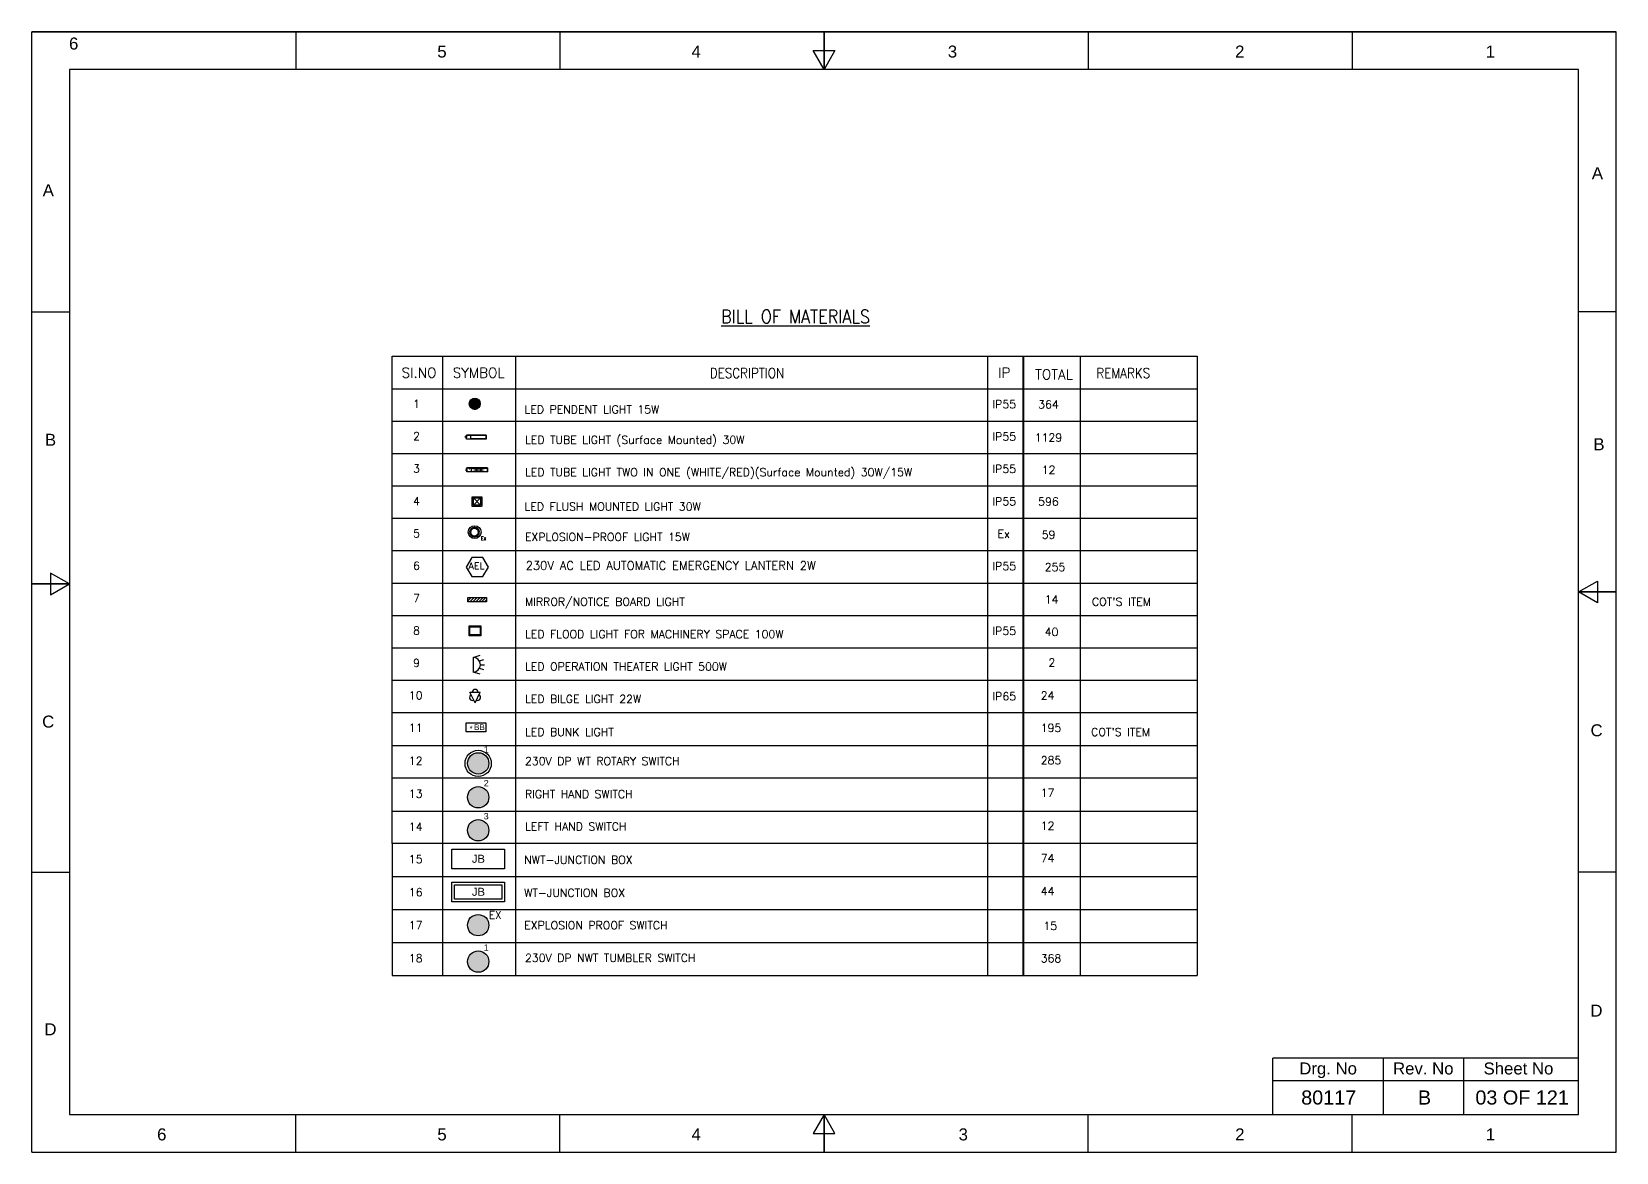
# Model space of a CAD drawing. Header units: inches. Extents: x -3311 to 1429, y -713 to 2436.
# Drawn here: x -2648.3 to -2351.3, y 2226.3 to 2436.3 of the extents above; entities that cross this region are included whole.
import ezdxf
from ezdxf.enums import TextEntityAlignment as Align

# ---------------------------------------------------------------- set-up
doc = ezdxf.new("R2010")
doc.units = ezdxf.units.IN
doc.linetypes.add('SOLID', pattern=[0])
doc.layers.add('LINE', color=3, linetype='SOLID')
doc.styles.add('_NORMAL', font='arial.ttf')
doc.styles.add('ROMANS', font='simplex.shx', dxfattribs={"width": 0.88})
doc.styles.get("Standard").update_dxf_attribs({"font": 'arial.ttf'})
pattern_1 = [(0, (0, 0), (0, 6.985), [5.08, -1.905]), (90, (0, 0), (-6.985, 4e-16), [5.08, -1.905])]

# ---------------------------------------------------------------- blocks, each defined once
blk = doc.blocks.new('fr')
at = {"color": 7, "linetype": 'Continuous'}
for p, q in [((33763.99, 4500.4), (33466.99, 4500.4)), ((33466.99, 4500.4), (33763.99, 4500.4)), ((33466.99, 4290.33), (33466.99, 4500.4)), ((33516.49, 4500.4), (33516.49, 4493.33)), ((33565.99, 4500.4), (33565.99, 4493.33)), ((33615.49, 4500.4), (33615.49, 4493.33)), ((33615.49, 4493.33), (33615.49, 4500.4)), ((33615.49, 4500.4), (33615.49, 4493.33)), ((33664.99, 4500.4), (33664.99, 4493.33)), ((33714.49, 4500.4), (33714.49, 4493.33)), ((33763.99, 4290.33), (33763.99, 4500.4)), ((33763.99, 4290.33), (33763.99, 4500.4)), ((33615.49, 4493.33), (33613.45, 4496.87)), ((33613.45, 4496.87), (33617.53, 4496.87)), ((33617.53, 4496.87), (33615.49, 4493.33)), ((33756.92, 4493.33), (33474.06, 4493.33)), ((33474.06, 4493.33), (33474.06, 4297.41)), ((33756.92, 4297.41), (33756.92, 4493.33)), ((33466.99, 4447.89), (33474.06, 4447.89)), ((33763.99, 4447.89), (33756.92, 4447.89)), ((33474.06, 4396.87), (33470.53, 4398.91)), ((33470.53, 4398.91), (33470.53, 4394.83)), ((33466.99, 4396.87), (33474.06, 4396.87)), ((33474.06, 4396.87), (33466.99, 4396.87)), ((33466.99, 4396.87), (33474.06, 4396.87)), ((33470.53, 4394.83), (33474.06, 4396.87)), ((33756.92, 4395.37), (33760.45, 4397.41)), ((33760.45, 4397.41), (33760.45, 4393.33)), ((33763.99, 4395.37), (33756.92, 4395.37)), ((33760.45, 4393.33), (33756.92, 4395.37)), ((33756.92, 4395.37), (33763.99, 4395.37)), ((33763.99, 4395.37), (33756.92, 4395.37)), ((33466.99, 4342.85), (33474.06, 4342.85)), ((33763.99, 4342.85), (33756.92, 4342.85)), ((33474.06, 4297.41), (33756.92, 4297.41)), ((33516.49, 4290.33), (33516.49, 4297.41)), ((33565.99, 4290.33), (33565.99, 4297.41)), ((33615.49, 4297.41), (33613.45, 4293.87)), ((33615.49, 4290.33), (33615.49, 4297.41)), ((33617.53, 4293.87), (33615.49, 4297.41)), ((33615.49, 4297.41), (33615.49, 4290.33)), ((33615.49, 4290.33), (33615.49, 4297.41)), ((33664.99, 4290.33), (33664.99, 4297.41)), ((33714.49, 4290.33), (33714.49, 4297.41)), ((33613.45, 4293.87), (33617.53, 4293.87)), ((33466.99, 4290.33), (33763.99, 4290.33)), ((33466.99, 4290.33), (33763.99, 4290.33))]:
    blk.add_line(p, q, dxfattribs=at)
at = {"color": 7, "style": '_NORMAL'}
for s, p in [('6', (33474.86, 4498.18)), ('5', (33543.88, 4496.68)), ('4', (33591.52, 4496.68)), ('3', (33639.57, 4496.68)), ('2', (33693.41, 4496.68)), ('1', (33740.39, 4496.68)), ('A', (33760.45, 4473.88)), ('A', (33470.1, 4470.68)), ('B', (33470.52, 4423.9)), ('B', (33760.74, 4423.06)), ('C', (33470.08, 4371.07)), ('C', (33760.29, 4369.44)), ('D', (33760.27, 4316.89)), ('D', (33470.51, 4313.39)), ('6', (33491.37, 4293.69)), ('5', (33543.89, 4293.69)), ('4', (33591.53, 4293.69)), ('3', (33641.59, 4293.69)), ('2', (33693.43, 4293.69)), ('1', (33740.41, 4293.69))]:
    blk.add_text(s, height=2.25, dxfattribs=at).set_placement(p, align=Align.MIDDLE_CENTER)
blk = doc.blocks.new('4')
blk.add_circle((514.17, -147.17), 2.54)
at = {"lineweight": 50}
blk.add_circle((514.17, -147.17), 1.73, dxfattribs=at)
at = {"style": 'ROMANS', "width": 0.88}
blk.add_text('Ex', height=1.5, dxfattribs=at).set_placement((516.72, -150.36))
blk = doc.blocks.new('11')
for p, q in [((438, 1973.54, -0.08), (442.11, 1973.54, -0.08)), ((440.05, 1969.42, -0.08), (438, 1973.54, -0.08)), ((440.05, 1969.42, -0.08), (442.11, 1973.54, -0.08))]:
    blk.add_line(p, q)
for centre, start, end in [((439.02, 1971.48, -0.08), 116.56505, 296.56505), ((440.05, 1973.54, -0.08), 0, 180), ((441.08, 1971.48, -0.08), 243.43495, 63.43495)]:
    blk.add_arc(centre, 1.15, start, end)
blk = doc.blocks.new('13')
for points in [[(436.88, 1959.44), (441.46, 1959.44), (441.46, 1955.44), (436.88, 1955.44)], [(437.07, 1959.08), (441.26, 1959.08), (441.26, 1955.8), (437.07, 1955.8)]]:
    blk.add_lwpolyline(points, close=True)
blk = doc.blocks.new('2A')
at = {"color": 7, "lineweight": -3, "ltscale": 2.5}
blk.add_line((790.02, 1997.62, -0.03), (782.23, 1997.62, -0.03), dxfattribs=at)
at = {"color": 7, "lineweight": -3, "ltscale": 2.5, "elevation": -0.03}
for points in [[(781.91, 1997.21), (782.23, 1997.21), (782.23, 1996.94), (781.91, 1996.94)], [(781.91, 1996.7), (782.23, 1996.7), (782.23, 1996.44), (781.91, 1996.44)], [(782.23, 1997.62), (790.02, 1997.62), (790.02, 1996.02), (782.23, 1996.02)], [(784.03, 1997.5), (789.88, 1997.5), (789.88, 1996.14), (784.03, 1996.14)]]:
    blk.add_lwpolyline(points, close=True, dxfattribs=at)
blk = doc.blocks.new('Two in One (White_Red) Surface Mounted')
at = {"color": 1, "lineweight": -3, "ltscale": 2.5}
for p, q in [((-7117, 26941, -6), (-7737, 26941, -6)), ((-7129, 26931, -6), (-7594, 26823, -6)), ((-7594, 26931, -6), (-7129, 26823, -6))]:
    blk.add_line(p, q, dxfattribs=at)
at = {"color": 1}
for p, q in [((-7661, 26918), (-7647, 26931)), ((-7658, 26915), (-7645, 26927))]:
    blk.add_line(p, q, dxfattribs=at)
at = {"color": 1, "lineweight": -3, "ltscale": 2.5, "elevation": -6}
for points in [[(-7762, 26908), (-7737, 26908), (-7737, 26887), (-7762, 26887)], [(-7762, 26868), (-7737, 26868), (-7737, 26847), (-7762, 26847)], [(-7737, 26941), (-7117, 26941), (-7117, 26814), (-7737, 26814)], [(-7594, 26931), (-7129, 26931), (-7129, 26823), (-7594, 26823)]]:
    blk.add_lwpolyline(points, close=True, dxfattribs=at)
at = {"color": 1}
for centre, radius, start, end in [((-7660, 26916), 9.74, 54.1326, 29.5513), ((-7660, 26916), 6.48, 60.1154, 22.7734), ((-7660, 26916), 2.11, 118.1967, 308.6398), ((-7646, 26929), 2.1, 303.5672, 123.2694)]:
    blk.add_arc(centre, radius, start, end, dxfattribs=at)
blk = doc.blocks.new('LED FLUSH MOUNT')
for p, q in [((114818, 79432), (114604, 79219)), ((114604, 79432), (114818, 79219))]:
    blk.add_line(p, q)
blk.add_lwpolyline([(114572, 79470), (114850, 79470, -0.414214), (114856, 79464), (114856, 79186, -0.414214), (114850, 79180), (114572, 79180, -0.414214), (114566, 79186), (114566, 79464, -0.414214)], format="xyb", close=True)
blk.add_lwpolyline([(114604, 79432), (114818, 79432), (114818, 79219), (114604, 79219)], close=True)
blk = doc.blocks.new('MIR')
h = blk.add_hatch()
h.set_pattern_fill('ANSI31', color=256, scale=500)
h.set_pattern_definition([(45, (0, 0), (-44.194174, 44.194174), [])])
h.paths.add_polyline_path([(109452, 30143), (110019, 30143), (110019, 30272), (109452, 30272)])
at = {"elevation": -6}
blk.add_lwpolyline([(109452, 30272), (110019, 30272), (110019, 30143), (109452, 30143)], close=True, dxfattribs=at)
blk = doc.blocks.new('OT_LIGHT')
for p, q in [((-56175, 20909), (-55905, 20995)), ((-56175, 20909), (-56175, 20359)), ((-55938, 20773), (-55771, 20826)), ((-55905, 20274), (-56175, 20359)), ((-55771, 20442), (-55938, 20495)), ((-55900, 20634), (-55752, 20634))]:
    blk.add_line(p, q)
blk.add_arc((-56175, 20634), 275, 270, 90)
blk = doc.blocks.new('bunk_light')
blk.add_lwpolyline([(17773, 202986), (18112, 202986), (18112, 202830), (17773, 202830)], close=True)
at = {"char_height": 100, "attachment_point": 1}
for s, insert in [('BB', (17909, 202962)), ('*', (17831, 202937))]:
    blk.add_mtext_dynamic_manual_height_columns(s, width=182.6, gutter_width=7.5, heights=[0], dxfattribs=dict(at, insert=insert))
blk = doc.blocks.new('LED Pendant Light')
h = blk.add_hatch()
h.set_pattern_fill('ANGLE', color=6)
h.set_pattern_definition(pattern_1)
h.paths.add_polyline_path([(46669, 29216, 1), (46819, 29216, 1)])
h.paths.add_polyline_path([(46798, 29216, -1), (46691, 29216, -1)], flags=0)
h.paths.add_polyline_path([(46691, 29216, 1), (46798, 29216, 1)], flags=16)
h = blk.add_hatch()
h.set_pattern_fill('ANGLE', color=6)
h.set_pattern_definition(pattern_1)
h.paths.add_polyline_path([(46691, 29216, 1), (46798, 29216, 1)])
at = {"color": 6}
for radius in [75, 53.5]:
    blk.add_circle((46744, 29216), radius, dxfattribs=at)
blk = doc.blocks.new('AEL')
at = {"color": 4}
blk.add_lwpolyline([(989.98, -190.09), (992.75, -190.09), (994.14, -187.69), (992.75, -185.28), (989.98, -185.28), (988.59, -187.69)], close=True, dxfattribs=at)
at = {"color": 4, "style": 'ROMANS'}
blk.add_text('AEL', height=1.725, dxfattribs=at).set_placement((989.2, -188.27))
blk = doc.blocks.new('FIXED_KEY_SWITCH')
h = blk.add_hatch(color=1)
h.dxf.hatch_style = 1
edge = h.paths.add_edge_path()
edge.add_arc((848.13, 1737.46), 2.5, 0, 360)
at = {"color": 1}
blk.add_circle((848.13, 1737.46), 2.5, dxfattribs=at)
at = {"color": 7, "insert": (849.44, 1741.5), "char_height": 1.5, "attachment_point": 1, "style": '_NORMAL'}
blk.add_mtext_dynamic_manual_height_columns('1', width=1.5, gutter_width=7.5, heights=[0], dxfattribs=at)
blk = doc.blocks.new('SWT')
blk.add_blockref('FIXED_KEY_SWITCH', (0, 0))
blk.add_attdef('TAG_NO', (844.55, 1741.11), '', height=1.5)
blk = doc.blocks.new('EX_PROOF_SWITCH')
h = blk.add_hatch(color=1)
h.dxf.hatch_style = 1
edge = h.paths.add_edge_path()
edge.add_arc((2067.16, 3666.55), 2, 0, 360)
at = {"color": 1}
blk.add_circle((2067.16, 3666.55), 2, dxfattribs=at)
at = {"color": 1, "style": 'ROMANS'}
blk.add_text('EX', height=1.4, dxfattribs=at).set_placement((2069.19, 3668.46), align=Align.MIDDLE_LEFT)
blk = doc.blocks.new('RHS_SWITCH')
h = blk.add_hatch(color=1)
h.dxf.hatch_style = 1
edge = h.paths.add_edge_path()
edge.add_arc((2068.03, 3653.6), 2, 0, 360)
at = {"color": 1}
blk.add_circle((2068.03, 3653.6), 2, dxfattribs=at)
at = {"color": 7, "insert": (2069.08, 3656.84), "char_height": 1.2, "attachment_point": 1, "style": '_NORMAL'}
blk.add_mtext_dynamic_manual_height_columns('2', width=1.5, gutter_width=7.5, heights=[0], dxfattribs=at)
blk = doc.blocks.new('LHS_SWITCH')
h = blk.add_hatch(color=1)
h.dxf.hatch_style = 1
edge = h.paths.add_edge_path()
edge.add_arc((2067.22, 3641.35), 2, 0, 360)
at = {"color": 1}
blk.add_circle((2067.22, 3641.35), 2, dxfattribs=at)
at = {"color": 7, "insert": (2068.26, 3644.59), "char_height": 1.2, "attachment_point": 1, "style": '_NORMAL'}
blk.add_mtext_dynamic_manual_height_columns('3', width=1.5, gutter_width=7.5, heights=[0], dxfattribs=at)

msp = doc.modelspace()

# ---------------------------------------------------------------- linework, layer by layer
for p, q in [((-2571.28, 2375.48), (-2571.28, 2271.78)), ((-2557.56, 2375.48), (-2557.56, 2271.78)), ((-2469.14, 2375.48), (-2469.14, 2271.78)), ((-2462.52, 2375.48), (-2462.52, 2271.78)), ((-2462.34, 2375.48), (-2462.34, 2271.78)), ((-2451.77, 2375.48), (-2451.77, 2271.78)), ((-2580.73, 2369.4), (-2429.8, 2369.4)), ((-2580.73, 2363.33), (-2429.8, 2363.33)), ((-2580.73, 2357.26), (-2429.8, 2357.26)), ((-2580.73, 2351.19), (-2429.8, 2351.19)), ((-2580.73, 2345.11), (-2429.8, 2345.11)), ((-2580.73, 2339.04), (-2429.8, 2339.04)), ((-2580.73, 2332.97), (-2429.8, 2332.97)), ((-2580.73, 2326.9), (-2429.8, 2326.9)), ((-2580.73, 2320.82), (-2429.8, 2320.82)), ((-2580.73, 2314.75), (-2429.8, 2314.75)), ((-2580.73, 2308.68), (-2429.8, 2308.68)), ((-2580.73, 2302.49), (-2429.8, 2302.49)), ((-2580.73, 2296.42), (-2429.8, 2296.42)), ((-2580.73, 2290.23), (-2429.8, 2290.23)), ((-2580.73, 2277.97), (-2429.8, 2277.97)), ((-2580.73, 2271.78), (-2429.8, 2271.78)), ((-2580.73, 2271.78), (-2429.8, 2271.78)), ((-2580.73, 2265.59), (-2429.8, 2265.59)), ((-2580.73, 2265.59), (-2429.8, 2265.59)), ((-2580.73, 2259.41), (-2429.8, 2259.41))]:
    msp.add_line(p, q)
at = {"color": 7, "linetype": 'Continuous'}
for p, q in [((-2358.34, 2243.92), (-2415.65, 2243.92)), ((-2415.65, 2233.32), (-2415.65, 2243.92)), ((-2394.88, 2233.32), (-2394.88, 2243.92)), ((-2379.87, 2233.32), (-2379.87, 2243.92)), ((-2415.65, 2239.74), (-2358.34, 2239.74))]:
    msp.add_line(p, q, dxfattribs=at)
msp.add_lwpolyline([(-2429.8, 2284.16), (-2580.73, 2284.16), (-2580.73, 2375.48), (-2429.8, 2375.48)])
for points in [[(-2559.63, 2283.09), (-2559.63, 2279.41), (-2569.54, 2279.41), (-2569.54, 2283.09)], [(-2559.63, 2276.9), (-2559.63, 2273.22), (-2569.54, 2273.22), (-2569.54, 2276.9)], [(-2560.13, 2276.4), (-2560.13, 2273.72), (-2569.04, 2273.72), (-2569.04, 2276.4)]]:
    msp.add_lwpolyline(points, close=True)
at = {"layer": 'LINE', "color": 7}
msp.add_line((-2580.73, 2284.16), (-2580.73, 2271.78), dxfattribs=at)
at = {"layer": 'LINE', "color": 0}
for points in [[(-2429.8, 2375.48), (-2429.8, 2259.41)], [(-2580.73, 2271.78), (-2580.73, 2259.41)], [(-2571.28, 2271.78), (-2571.28, 2259.41)], [(-2557.56, 2271.78), (-2557.56, 2259.41)], [(-2469.14, 2271.78), (-2469.14, 2259.41)], [(-2462.52, 2271.78), (-2462.52, 2259.41)], [(-2462.34, 2271.78), (-2462.34, 2259.41)], [(-2451.77, 2271.78), (-2451.77, 2259.41)]]:
    msp.add_lwpolyline(points, dxfattribs=at)
msp.add_circle((-2564.58, 2299.15), 2.46, dxfattribs=at)

# ---------------------------------------------------------------- block references
msp.add_blockref('fr', (-36115.25, -2064.08))
for name, p, xscale, yscale, zscale in [('LED Pendant Light', (-3207.94, 1964.86), 0.01375, 0.01375, 0.01375), ('2A', (-2935.75, 1418.44, 0.01), 0.4716980877631341, 0.4716980877631341, 0.4716980877631341), ('Two in One (White_Red) Surface Mounted', (-2518.34, 2186.2, 0.04), 0.00625, 0.00625, 0.00625), ('LED FLUSH MOUNT', (-3281.76, 1852.47, -0.04), 0.00625, 0.00625, 0.00625), ('4', (-2807.78, 2411.93, -0.02), 0.4716980877631341, 0.4716980877631341, 0.4716980877631341), ('AEL', (-3308.27, 2476.74, -4.82), 0.75, 0.75, 0.75), ('MIR', (-3250.62, 2141.08, 0), 0.00625, 0.00625, 0.00625), ('13', (-2772.32, 1400.68), 0.4716980877631341, 0.4716980877631341, 0.4716980877631341), ('OT_LIGHT', (-2284.65, 2214.49), 0.005, 0.005, 0.005), ('11', (-2772.73, 1381.57, 0.04), 0.4716980877631341, 0.4716980877631341, 0.4716980877631341), ('bunk_light', (-2758.77, 114.49), 0.0108, 0.0108, 0.0108), ('SWT', (-3243.08, 909.18), 0.8, 0.8, 0.8), ('SWT', (-3243.08, 872.04), 0.8, 0.8, 0.8)]:
    msp.add_blockref(name, p, dxfattribs=dict(xscale=xscale, yscale=yscale, zscale=zscale))
at = {"layer": 'LINE', "color": 7}
for name, p in [('RHS_SWITCH', (-4632.61, -1360.79)), ('LHS_SWITCH', (-4631.8, -1354.73)), ('EX_PROOF_SWITCH', (-4631.74, -1397.72))]:
    msp.add_blockref(name, p, dxfattribs=at)

# ---------------------------------------------------------------- texts
at = {"color": 7, "style": 'ROMANS', "width": 0.88}
for s, height, p in [('%%UBILL OF MATERIALS', 2.5, (-2505.1, 2382.93)), ('DESCRIPTION', 1.8582, (-2514.18, 2372.32)), ('REMARKS', 1.858, (-2443.67, 2372.32))]:
    msp.add_text(s, height=height, dxfattribs=at).set_placement(p, align=Align.MIDDLE_CENTER)
at = {"color": 7, "style": 'ROMANS'}
for s, p in [('SI.NO', (-2575.67, 2372.39)), ('SYMBOL', (-2564.49, 2372.39)), ('IP ', (-2465.34, 2372.39)), ('TOTAL', (-2456.65, 2372.08))]:
    msp.add_text(s, height=1.858, dxfattribs=at).set_placement(p, align=Align.MIDDLE_CENTER)
for s, p in [('1', (-2576.8, 2366.56)), ('IP55', (-2468.2, 2366.49)), ('364', (-2459.62, 2366.45)), ('2', (-2576.8, 2360.49)), ('IP55', (-2468.2, 2360.42)), ('1129', (-2460.27, 2360.24)), ('3', (-2576.8, 2354.41)), ('IP55', (-2468.2, 2354.35)), ('12', (-2458.96, 2354.18)), ('4', (-2576.8, 2348.34)), ('IP55', (-2468.2, 2348.28)), ('596', (-2459.62, 2348.23)), ('5', (-2576.8, 2342.27)), ('Ex', (-2467.22, 2342.2)), ('59', (-2458.96, 2342.03)), ('6', (-2576.8, 2336.2)), ('IP55', (-2468.2, 2336.13)), ('255', (-2458.4, 2335.96)), ('7', (-2576.8, 2330.12)), ('MIRROR/NOTICE BOARD LIGHT', (-2555.81, 2329.45)), ('14', (-2458.4, 2329.89)), ("COT'S ITEM", (-2449.54, 2329.45)), ('8', (-2576.8, 2324.05)), ('IP55', (-2468.2, 2323.99)), ('40', (-2458.4, 2323.81)), ('9', (-2576.8, 2317.98)), ('LED OPERATION THEATER LIGHT 500W', (-2555.81, 2317.31)), ('2', (-2457.72, 2318.07)), ('10', (-2577.58, 2311.91)), ('IP65', (-2468.2, 2311.73)), ('24', (-2459.14, 2311.88)), ('11', (-2577.58, 2305.83)), ('LED BUNK LIGHT ', (-2555.81, 2305.04)), ('195', (-2459.14, 2305.81)), ("COT'S ITEM", (-2449.69, 2305.04)), ('12', (-2577.58, 2299.65)), ('230V DP WT ROTARY SWITCH', (-2555.81, 2299.59)), ('285', (-2459.14, 2299.74)), ('13', (-2577.58, 2293.46)), ('RIGHT HAND SWITCH', (-2555.81, 2293.4)), ('17', (-2459.14, 2293.66)), ('14', (-2577.58, 2287.27)), ('LEFT HAND SWITCH', (-2555.81, 2287.33)), ('12', (-2459.14, 2287.48)), ('15', (-2577.58, 2281.2)), ('NWT-JUNCTION BOX', (-2555.95, 2281.08)), ('74', (-2459.14, 2281.4)), ('16', (-2577.58, 2275.01)), ('WT-JUNCTION BOX', (-2555.95, 2274.89)), ('44', (-2459.14, 2275.22)), ('17', (-2577.58, 2268.82)), ('EXPLOSION PROOF SWITCH', (-2555.95, 2268.82)), ('15', (-2458.64, 2268.7)), ('18', (-2577.58, 2262.63)), ('230V DP NWT TUMBLER SWITCH', (-2555.81, 2262.69)), ('368', (-2459.14, 2262.61))]:
    msp.add_text(s, height=1.5, dxfattribs=at).set_placement(p, align=Align.MIDDLE_LEFT)
at = {"color": 3, "style": 'ROMANS'}
for s, height, p in [('LED PENDENT LIGHT 15W', 1.5, (-2555.9, 2365.52)), ('LED TUBE LIGHT (Surface Mounted) 30W', 1.5, (-2555.81, 2359.81)), ('LED TUBE LIGHT TWO IN ONE (WHITE/RED)(Surface Mounted) 30W/15W', 1.5, (-2555.81, 2353.74)), ('LED FLUSH MOUNTED LIGHT 30W', 1.5, (-2555.9, 2347.3)), ('EXPLOSION-PROOF LIGHT 15W', 1.5, (-2555.81, 2341.6)), ('230V AC LED AUTOMATIC EMERGENCY LANTERN 2W', 1.59, (-2555.69, 2336.25)), ('LED BILGE LIGHT 22W', 1.5, (-2555.81, 2311.23))]:
    msp.add_text(s, height=height, dxfattribs=at).set_placement(p, align=Align.MIDDLE_LEFT)
at = {"color": 1, "style": 'ROMANS'}
msp.add_text('LED FLOOD LIGHT FOR MACHINERY SPACE 100W', height=1.5, dxfattribs=at).set_placement((-2555.81, 2323.38), align=Align.MIDDLE_LEFT)
at = {"color": 7}
for p in [(-2565.75, 2281.28), (-2565.75, 2275.09)]:
    msp.add_text('JB', height=1.5, dxfattribs=at).set_placement(p, align=Align.MIDDLE_LEFT)
for s, height, p in [('Drg. No', 2.246, (-2405.28, 2241.97)), ('Rev. No', 2.246, (-2387.44, 2241.97)), ('Sheet No', 2.246, (-2369.6, 2241.97)), ('80117', 2.653, (-2405.17, 2236.53)), ('B', 2.65, (-2387.2, 2236.53)), ('03 OF 121', 2.653, (-2368.92, 2236.53))]:
    msp.add_text(s, height=height, dxfattribs=at).set_placement(p, align=Align.MIDDLE_CENTER)

doc.saveas('drawing.dxf')
